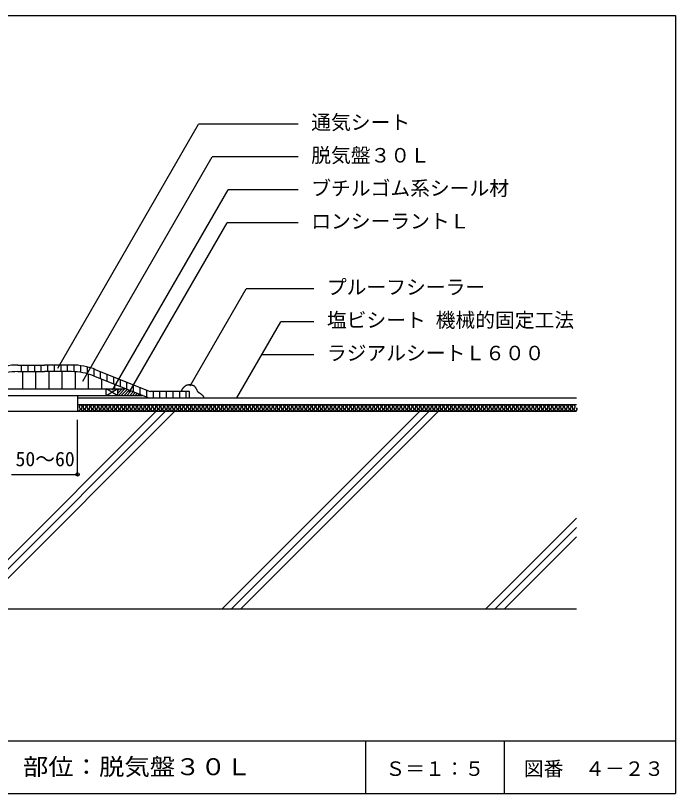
# Model space of a CAD drawing. Units: millimetres, scale not verified. Extents: x -372 to 428, y -616 to 614.
# Drawn here: x -73 to 428, y 24 to 614 of the extents above; entities that cross this region are included whole.
import ezdxf
from ezdxf.enums import TextEntityAlignment as Align

# ---------------------------------------------------------------- set-up
doc = ezdxf.new("R2010")
doc.units = ezdxf.units.MM
doc.header["$LTSCALE"] = 5
doc.header["$PDMODE"] = 32
doc.header["$PDSIZE"] = 2.5
for name, color, linetype in [('2-2_in line', 7, 'Continuous'), ('2-3', 3, 'Continuous'), ('2-4_out line', 2, 'Continuous'), ('2-8_drain他', 4, 'Continuous'), ('2-A_moji', 7, 'Continuous'), ('2-B_dim', 7, 'Continuous'), ('2-D_ハッチ他', 4, 'Continuous'), ('2-E_con他', 4, 'Continuous'), ('F-2', 7, 'Continuous'), ('F-5', 6, 'Continuous'), ('F-7', 1, 'Continuous'), ('F-A', 7, 'Continuous')]:
    doc.layers.add(name, color=color, linetype=linetype)
doc.styles.add('HG丸ｺﾞｼｯｸM-PRO', font='')
doc.styles.add('ＭＳ ゴシック', font='')
doc.styles.get('HG丸ｺﾞｼｯｸM-PRO').set_extended_font_data('HG丸ｺﾞｼｯｸM-PRO')
doc.styles.get('ＭＳ ゴシック').set_extended_font_data('MS Gothic')

msp = doc.modelspace()

# ---------------------------------------------------------------- linework, layer by layer
at = {"layer": '2-2_in line'}
for p, q in [((-26.022, 319.357), (352.515, 319.357)), ((-297.485, 314.357), (352.515, 314.357))]:
    msp.add_line(p, q, dxfattribs=at)
at = {"layer": '2-3'}
for p, q in [((-30.652, 349.357), (-51.022, 349.357)), ((-12.082, 345.781), (28.978, 329.357)), ((-297.485, 164.357), (352.515, 164.357))]:
    msp.add_line(p, q, dxfattribs=at)
msp.add_lwpolyline([(58.978, 324.357), (58.978, 329.357), (28.978, 329.357)], dxfattribs=at)
for centre, start, end in [((-71.393, 299.357), 90, 111.80141), ((-30.652, 299.357), 68.19859, 90)]:
    msp.add_arc(centre, 50, start, end, dxfattribs=at)
at = {"layer": '2-4_out line'}
msp.add_line((-26.022, 324.357), (352.515, 324.357), dxfattribs=at)
at = {"layer": '2-8_drain他', "color": 3}
msp.add_line((-71.393, 349.357), (-51.022, 349.357), dxfattribs=at)
at = {"layer": '2-8_drain他'}
for p, q in [((-68.542, 344.357), (-68.542, 349.357)), ((-63.542, 344.357), (-63.542, 349.357)), ((-58.542, 344.357), (-58.542, 349.357)), ((-53.542, 344.357), (-53.542, 349.357)), ((-48.542, 344.357), (-48.542, 349.357)), ((-43.542, 344.357), (-43.542, 349.357)), ((-38.542, 344.357), (-38.542, 349.357)), ((-33.542, 344.357), (-33.542, 349.357)), ((-28.542, 344.307), (-28.542, 349.312)), ((-23.542, 343.792), (-23.542, 348.849)), ((-67.644, 331.357), (-67.644, 344.357)), ((-57.644, 331.357), (-57.644, 344.357)), ((-47.644, 331.357), (-47.644, 344.357)), ((-37.644, 331.357), (-37.644, 344.357)), ((-27.644, 331.357), (-27.644, 344.256)), ((-18.542, 342.697), (-18.542, 347.868)), ((-17.644, 331.357), (-17.644, 342.436)), ((-13.542, 340.979), (-13.542, 346.338)), ((-8.542, 338.979), (-8.542, 344.365)), ((-3.542, 336.979), (-3.542, 342.365)), ((-7.644, 331.357), (-7.644, 338.62)), ((1.458, 334.979), (1.458, 340.365)), ((6.458, 332.979), (6.458, 338.365)), ((11.458, 330.979), (11.458, 336.365)), ((2.356, 331.357), (2.356, 334.62)), ((16.458, 328.979), (16.458, 334.365)), ((21.458, 326.979), (21.458, 332.365)), ((26.458, 324.979), (26.458, 330.365)), ((31.458, 324.357), (31.458, 329.357)), ((36.458, 324.357), (36.458, 329.357)), ((41.458, 324.357), (41.458, 329.357)), ((46.458, 324.357), (46.458, 329.357)), ((51.458, 324.357), (51.458, 329.357)), ((56.458, 324.357), (56.458, 329.357))]:
    msp.add_line(p, q, dxfattribs=at)
at = {"layer": '2-8_drain他', "color": 7}
for p, q in [((-71.393, 344.357), (-51.022, 344.357)), ((-30.652, 344.357), (-51.022, 344.357)), ((-13.939, 341.138), (28.015, 324.357)), ((-125.06, 326.357), (23.015, 326.357)), ((-26.022, 326.357), (-26.022, 314.357))]:
    msp.add_line(p, q, dxfattribs=at)
for points in [[(-112.56, 331.357), (8.978, 331.357), (8.978, 331.972)], [(52.98, 329.357), (52.999, 329.488), (53.032, 329.713), (53.069, 329.936), (53.115, 330.157), (53.17, 330.373), (53.239, 330.585), (53.286, 330.705), (53.327, 330.797), (53.406, 330.953), (53.493, 331.105), (53.587, 331.253), (53.687, 331.399), (53.792, 331.541), (53.854, 331.622), (53.929, 331.717), (54.059, 331.878), (54.192, 332.036), (54.327, 332.191), (54.464, 332.344), (54.603, 332.496), (54.684, 332.584), (54.77, 332.675), (54.919, 332.83), (55.071, 332.984), (55.226, 333.134), (55.385, 333.28), (55.548, 333.422), (55.646, 333.501), (55.733, 333.57), (55.888, 333.684), (56.047, 333.792), (56.21, 333.893), (56.378, 333.985), (56.549, 334.069), (56.651, 334.113), (56.765, 334.157), (56.964, 334.225), (57.168, 334.281), (57.375, 334.329)], [(57.375, 334.329), (57.584, 334.368), (57.795, 334.402), (57.918, 334.419), (58.066, 334.437), (58.322, 334.464), (58.579, 334.483), (58.835, 334.492), (59.09, 334.491), (59.344, 334.477), (59.491, 334.462), (59.598, 334.449), (59.782, 334.42), (59.966, 334.385), (60.15, 334.347), (60.334, 334.307), (60.519, 334.267), (60.627, 334.244), (60.749, 334.219), (60.96, 334.175), (61.169, 334.129), (61.376, 334.077), (61.579, 334.014), (61.775, 333.938), (61.886, 333.887), (61.985, 333.834), (62.151, 333.73), (62.309, 333.614), (62.459, 333.486), (62.603, 333.348), (62.738, 333.203), (62.814, 333.117), (62.898, 333.014), (63.036, 332.833), (63.167, 332.647), (63.29, 332.456), (63.407, 332.262), (63.52, 332.066), (63.584, 331.952), (63.651, 331.828)], [(63.651, 331.828), (63.765, 331.615), (63.877, 331.401), (63.988, 331.186), (64.099, 330.97), (64.21, 330.754), (64.275, 330.628), (64.364, 330.46), (64.52, 330.17), (64.684, 329.886), (64.859, 329.608), (65.048, 329.342), (65.253, 329.089), (65.381, 328.95), (65.427, 328.903), (65.509, 328.823), (65.593, 328.747), (65.68, 328.673), (65.769, 328.602), (65.86, 328.534), (65.914, 328.496), (66.004, 328.436), (66.162, 328.34), (66.323, 328.249), (66.486, 328.16), (66.649, 328.071), (66.81, 327.979), (66.902, 327.923), (66.994, 327.864), (67.15, 327.756), (67.302, 327.643), (67.452, 327.526), (67.599, 327.406), (67.745, 327.283), (67.83, 327.212), (67.936, 327.123), (68.117, 326.968), (68.296, 326.81), (68.472, 326.649), (68.642, 326.483)], [(68.642, 326.483), (68.805, 326.309), (68.896, 326.205), (68.948, 326.143), (69.034, 326.034), (69.116, 325.921), (69.194, 325.806), (69.267, 325.687), (69.334, 325.566), (69.37, 325.494), (69.417, 325.393), (69.488, 325.214), (69.55, 325.031), (69.605, 324.845), (69.654, 324.657), (69.7, 324.467), (69.725, 324.357)]]:
    msp.add_lwpolyline(points, dxfattribs=at)
for centre, radius, start, end in [((-71.393, 299.357), 45, 90, 111.80141), ((-30.652, 299.357), 45, 68.19859, 90), ((0.39, 328.857), 5.071, 150.46461, 209.53539), ((-0.435, 328.857), 5.071, 330.46461, 29.53539)]:
    msp.add_arc(centre, radius, start, end, dxfattribs=at)
at = {"layer": '2-A_moji'}
for p, q in [((-41.059, 347.042), (65.811, 532.146)), ((141.241, 532.146), (65.811, 532.146)), ((-22.148, 337.106), (76.024, 507.146)), ((141.241, 507.146), (76.024, 507.146)), ((0.507, 330.314), (88.167, 482.146)), ((141.241, 482.146), (88.167, 482.146)), ((13.179, 328.54), (87.43, 457.146)), ((141.241, 457.146), (87.43, 457.146)), ((59.272, 333.562), (101.756, 407.146)), ((153.109, 407.146), (101.756, 407.146)), ((94.908, 324.357), (128.272, 382.146)), ((153.109, 382.146), (128.272, 382.146)), ((153.109, 357.146), (113.839, 357.146))]:
    msp.add_line(p, q, dxfattribs=at)
at = {"layer": '2-B_dim'}
for p, q in [((-26.022, 266.365), (-26.022, 307.894)), ((-76.022, 266.365), (-26.022, 266.365))]:
    msp.add_line(p, q, dxfattribs=at)
msp.add_point((-26.022, 266.365), dxfattribs=at)
at = {"layer": '2-D_ハッチ他'}
for p, q in [((-4.022, 326.357), (3.978, 331.357)), ((3.978, 326.357), (-4.022, 331.357)), ((4.495, 330.046), (5.806, 331.357)), ((4.562, 327.992), (7.927, 331.357)), ((5.049, 326.357), (10.182, 331.49)), ((7.17, 326.357), (11.697, 330.884)), ((9.291, 326.357), (13.212, 330.278)), ((11.413, 326.357), (14.727, 329.672)), ((13.534, 326.357), (16.243, 329.066)), ((15.655, 326.357), (17.758, 328.46)), ((17.777, 326.357), (19.273, 327.853)), ((19.898, 326.357), (20.788, 327.247)), ((22.019, 326.357), (22.304, 326.641))]:
    msp.add_line(p, q, dxfattribs=at)
for centre, start, end in [((-23.642, 317.815), 307.52351, 232.47649), ((-20.699, 317.815), 307.52351, 232.47649), ((-17.755, 317.815), 307.52351, 232.47649), ((-14.811, 317.815), 307.52351, 232.47649), ((-11.867, 317.815), 307.52351, 232.47649), ((-8.923, 317.815), 307.52351, 232.47649), ((-5.979, 317.815), 307.52351, 232.47649), ((-3.035, 317.815), 307.52351, 232.47649), ((-0.091, 317.815), 307.52351, 232.47649), ((2.853, 317.815), 307.52351, 232.47649), ((5.797, 317.815), 307.52351, 232.47649), ((8.741, 317.815), 307.52351, 232.47649), ((11.685, 317.815), 307.52351, 232.47649), ((14.629, 317.815), 307.52351, 232.47649), ((17.572, 317.815), 307.52351, 232.47649), ((20.516, 317.815), 307.52351, 232.47649), ((23.46, 317.815), 307.52351, 232.47649), ((26.404, 317.815), 307.52351, 232.47649), ((29.348, 317.815), 307.52351, 232.47649), ((32.292, 317.815), 307.52351, 232.47649), ((35.236, 317.815), 307.52351, 232.47649), ((38.18, 317.815), 307.52351, 232.47649), ((41.124, 317.815), 307.52351, 232.47649), ((44.068, 317.815), 307.52351, 232.47649), ((47.012, 317.815), 307.52351, 232.47649), ((49.956, 317.815), 307.52351, 232.47649), ((52.899, 317.815), 307.52351, 232.47649), ((55.843, 317.815), 307.52351, 232.47649), ((58.787, 317.815), 307.52351, 232.47649), ((61.731, 317.815), 307.52351, 232.47649), ((64.675, 317.815), 307.52351, 232.47649), ((67.619, 317.815), 307.52351, 232.47649), ((70.563, 317.815), 307.52351, 232.47649), ((73.507, 317.815), 307.52351, 232.47649), ((76.451, 317.815), 307.52351, 232.47649), ((79.395, 317.815), 307.52351, 232.47649), ((82.339, 317.815), 307.52351, 232.47649), ((85.283, 317.815), 307.52351, 232.47649), ((88.227, 317.815), 307.52351, 232.47649), ((91.17, 317.815), 307.52351, 232.47649), ((94.114, 317.815), 307.52351, 232.47649), ((97.058, 317.815), 307.52351, 232.47649), ((100.002, 317.815), 307.52351, 232.47649), ((102.946, 317.815), 307.52351, 232.47649), ((105.89, 317.815), 307.52351, 232.47649), ((108.834, 317.815), 307.52351, 232.47649), ((111.778, 317.815), 307.52351, 232.47649), ((114.722, 317.815), 307.52351, 232.47649), ((117.666, 317.815), 307.52351, 232.47649), ((120.61, 317.815), 307.52351, 232.47649), ((123.554, 317.815), 307.52351, 232.47649), ((126.497, 317.815), 307.52351, 232.47649), ((129.441, 317.815), 307.52351, 232.47649), ((132.385, 317.815), 307.52351, 232.47649), ((135.329, 317.815), 307.52351, 232.47649), ((138.273, 317.815), 307.52351, 232.47649), ((141.217, 317.815), 307.52351, 232.47649), ((144.161, 317.815), 307.52351, 232.47649), ((147.105, 317.815), 307.52351, 232.47649), ((150.049, 317.815), 307.52351, 232.47649), ((152.993, 317.815), 307.52351, 232.47649), ((155.937, 317.815), 307.52351, 232.47649), ((158.881, 317.815), 307.52351, 232.47649), ((161.825, 317.815), 307.52351, 232.47649), ((164.768, 317.815), 307.52351, 232.47649), ((167.712, 317.815), 307.52351, 232.47649), ((170.656, 317.815), 307.52351, 232.47649), ((173.6, 317.815), 307.52351, 232.47649), ((176.544, 317.815), 307.52351, 232.47649), ((179.488, 317.815), 307.52351, 232.47649), ((182.432, 317.815), 307.52351, 232.47649), ((185.376, 317.815), 307.52351, 232.47649), ((188.32, 317.815), 307.52351, 232.47649), ((191.264, 317.815), 307.52351, 232.47649), ((194.208, 317.815), 307.52351, 232.47649), ((197.152, 317.815), 307.52351, 232.47649), ((200.096, 317.815), 307.52351, 232.47649), ((203.039, 317.815), 307.52351, 232.47649), ((205.983, 317.815), 307.52351, 232.47649), ((208.927, 317.815), 307.52351, 232.47649), ((211.871, 317.815), 307.52351, 232.47649), ((214.815, 317.815), 307.52351, 232.47649), ((217.759, 317.815), 307.52351, 232.47649), ((220.703, 317.815), 307.52351, 232.47649), ((223.647, 317.815), 307.52351, 232.47649), ((226.591, 317.815), 307.52351, 232.47649), ((229.535, 317.815), 307.52351, 232.47649), ((232.479, 317.815), 307.52351, 232.47649), ((235.423, 317.815), 307.52351, 232.47649), ((238.366, 317.815), 307.52351, 232.47649), ((241.31, 317.815), 307.52351, 232.47649), ((244.254, 317.815), 307.52351, 232.47649), ((247.198, 317.815), 307.52351, 232.47649), ((250.142, 317.815), 307.52351, 232.47649), ((253.086, 317.815), 307.52351, 232.47649), ((256.03, 317.815), 307.52351, 232.47649), ((258.974, 317.815), 307.52351, 232.47649), ((261.918, 317.815), 307.52351, 232.47649), ((264.862, 317.815), 307.52351, 232.47649), ((267.806, 317.815), 307.52351, 232.47649), ((270.75, 317.815), 307.52351, 232.47649), ((273.694, 317.815), 307.52351, 232.47649), ((276.637, 317.815), 307.52351, 232.47649), ((279.581, 317.815), 307.52351, 232.47649), ((282.525, 317.815), 307.52351, 232.47649), ((285.469, 317.815), 307.52351, 232.47649), ((288.413, 317.815), 307.52351, 232.47649), ((291.357, 317.815), 307.52351, 232.47649), ((294.301, 317.815), 307.52351, 232.47649), ((297.245, 317.815), 307.52351, 232.47649), ((300.189, 317.815), 307.52351, 232.47649), ((303.133, 317.815), 307.52351, 232.47649), ((306.077, 317.815), 307.52351, 232.47649), ((309.021, 317.815), 307.52351, 232.47649), ((311.964, 317.815), 307.52351, 232.47649), ((314.908, 317.815), 307.52351, 232.47649), ((317.852, 317.815), 307.52351, 232.47649), ((320.796, 317.815), 307.52351, 232.47649), ((323.74, 317.815), 307.52351, 232.47649), ((326.684, 317.815), 307.52351, 232.47649), ((329.628, 317.815), 307.52351, 232.47649), ((332.572, 317.815), 307.52351, 232.47649), ((335.516, 317.815), 307.52351, 232.47649), ((338.46, 317.815), 307.52351, 232.47649), ((341.404, 317.815), 307.52351, 232.47649), ((344.348, 317.815), 307.52351, 232.47649), ((347.292, 317.815), 307.52351, 232.47649), ((350.235, 317.815), 307.52351, 232.47649), ((-25.114, 315.899), 221.28225, 52.47649), ((-22.17, 315.899), 127.52351, 52.47649), ((-19.227, 315.899), 127.52351, 52.47649), ((-16.283, 315.899), 127.52351, 52.47649), ((-13.339, 315.899), 127.52351, 52.47649), ((-10.395, 315.899), 127.52351, 52.47649), ((-7.451, 315.899), 127.52351, 52.47649), ((-4.507, 315.899), 127.52351, 52.47649), ((-1.563, 315.899), 127.52351, 52.47649), ((1.381, 315.899), 127.52351, 52.47649), ((4.325, 315.899), 127.52351, 52.47649), ((7.269, 315.899), 127.52351, 52.47649), ((10.213, 315.899), 127.52351, 52.47649), ((13.157, 315.899), 127.52351, 52.47649), ((16.1, 315.899), 127.52351, 52.47649), ((19.044, 315.899), 127.52351, 52.47649), ((21.988, 315.899), 127.52351, 52.47649), ((24.932, 315.899), 127.52351, 52.47649), ((27.876, 315.899), 127.52351, 52.47649), ((30.82, 315.899), 127.52351, 52.47649), ((33.764, 315.899), 127.52351, 52.47649), ((36.708, 315.899), 127.52351, 52.47649), ((39.652, 315.899), 127.52351, 52.47649), ((42.596, 315.899), 127.52351, 52.47649), ((45.54, 315.899), 127.52351, 52.47649), ((48.484, 315.899), 127.52351, 52.47649), ((51.428, 315.899), 127.52351, 52.47649), ((54.371, 315.899), 127.52351, 52.47649), ((57.315, 315.899), 127.52351, 52.47649), ((60.259, 315.899), 127.52351, 52.47649), ((63.203, 315.899), 127.52351, 52.47649), ((66.147, 315.899), 127.52351, 52.47649), ((69.091, 315.899), 127.52351, 52.47649), ((72.035, 315.899), 127.52351, 52.47649), ((74.979, 315.899), 127.52351, 52.47649), ((77.923, 315.899), 127.52351, 52.47649), ((80.867, 315.899), 127.52351, 52.47649), ((83.811, 315.899), 127.52351, 52.47649), ((86.755, 315.899), 127.52351, 52.47649), ((89.698, 315.899), 127.52351, 52.47649), ((92.642, 315.899), 127.52351, 52.47649), ((95.586, 315.899), 127.52351, 52.47649), ((98.53, 315.899), 127.52351, 52.47649), ((101.474, 315.899), 127.52351, 52.47649), ((104.418, 315.899), 127.52351, 52.47649), ((107.362, 315.899), 127.52351, 52.47649), ((110.306, 315.899), 127.52351, 52.47649), ((113.25, 315.899), 127.52351, 52.47649), ((116.194, 315.899), 127.52351, 52.47649), ((119.138, 315.899), 127.52351, 52.47649), ((122.082, 315.899), 127.52351, 52.47649), ((125.026, 315.899), 127.52351, 52.47649), ((127.969, 315.899), 127.52351, 52.47649), ((130.913, 315.899), 127.52351, 52.47649), ((133.857, 315.899), 127.52351, 52.47649), ((136.801, 315.899), 127.52351, 52.47649), ((139.745, 315.899), 127.52351, 52.47649), ((142.689, 315.899), 127.52351, 52.47649), ((145.633, 315.899), 127.52351, 52.47649), ((148.577, 315.899), 127.52351, 52.47649), ((151.521, 315.899), 127.52351, 52.47649), ((154.465, 315.899), 127.52351, 52.47649), ((157.409, 315.899), 127.52351, 52.47649), ((160.353, 315.899), 127.52351, 52.47649), ((163.297, 315.899), 127.52351, 52.47649), ((166.24, 315.899), 127.52351, 52.47649), ((169.184, 315.899), 127.52351, 52.47649), ((172.128, 315.899), 127.52351, 52.47649), ((175.072, 315.899), 127.52351, 52.47649), ((178.016, 315.899), 127.52351, 52.47649), ((180.96, 315.899), 127.52351, 52.47649), ((183.904, 315.899), 127.52351, 52.47649), ((186.848, 315.899), 127.52351, 52.47649), ((189.792, 315.899), 127.52351, 52.47649), ((192.736, 315.899), 127.52351, 52.47649), ((195.68, 315.899), 127.52351, 52.47649), ((198.624, 315.899), 127.52351, 52.47649), ((201.567, 315.899), 127.52351, 52.47649), ((204.511, 315.899), 127.52351, 52.47649), ((207.455, 315.899), 127.52351, 52.47649), ((210.399, 315.899), 127.52351, 52.47649), ((213.343, 315.899), 127.52351, 52.47649), ((216.287, 315.899), 127.52351, 52.47649), ((219.231, 315.899), 127.52351, 52.47649), ((222.175, 315.899), 127.52351, 52.47649), ((225.119, 315.899), 127.52351, 52.47649), ((228.063, 315.899), 127.52351, 52.47649), ((231.007, 315.899), 127.52351, 52.47649), ((233.951, 315.899), 127.52351, 52.47649), ((236.895, 315.899), 127.52351, 52.47649), ((239.838, 315.899), 127.52351, 52.47649), ((242.782, 315.899), 127.52351, 52.47649), ((245.726, 315.899), 127.52351, 52.47649), ((248.67, 315.899), 127.52351, 52.47649), ((251.614, 315.899), 127.52351, 52.47649), ((254.558, 315.899), 127.52351, 52.47649), ((257.502, 315.899), 127.52351, 52.47649), ((260.446, 315.899), 127.52351, 52.47649), ((263.39, 315.899), 127.52351, 52.47649), ((266.334, 315.899), 127.52351, 52.47649), ((269.278, 315.899), 127.52351, 52.47649), ((272.222, 315.899), 127.52351, 52.47649), ((275.165, 315.899), 127.52351, 52.47649), ((278.109, 315.899), 127.52351, 52.47649), ((281.053, 315.899), 127.52351, 52.47649), ((283.997, 315.899), 127.52351, 52.47649), ((286.941, 315.899), 127.52351, 52.47649), ((289.885, 315.899), 127.52351, 52.47649), ((292.829, 315.899), 127.52351, 52.47649), ((295.773, 315.899), 127.52351, 52.47649), ((298.717, 315.899), 127.52351, 52.47649), ((301.661, 315.899), 127.52351, 52.47649), ((304.605, 315.899), 127.52351, 52.47649), ((307.549, 315.899), 127.52351, 52.47649), ((310.493, 315.899), 127.52351, 52.47649), ((313.436, 315.899), 127.52351, 52.47649), ((316.38, 315.899), 127.52351, 52.47649), ((319.324, 315.899), 127.52351, 52.47649), ((322.268, 315.899), 127.52351, 52.47649), ((325.212, 315.899), 127.52351, 52.47649), ((328.156, 315.899), 127.52351, 52.47649), ((331.1, 315.899), 127.52351, 52.47649), ((334.044, 315.899), 127.52351, 52.47649), ((336.988, 315.899), 127.52351, 52.47649), ((339.932, 315.899), 127.52351, 52.47649), ((342.876, 315.899), 127.52351, 52.47649), ((345.82, 315.899), 127.52351, 52.47649), ((348.763, 315.899), 127.52351, 52.47649), ((351.707, 315.899), 127.52351, 52.47649)]:
    msp.add_arc(centre, 1.208, start, end, dxfattribs=at)
at = {"layer": '2-E_con他'}
for p, q in [((-116.314, 164.357), (33.686, 314.357)), ((-109.243, 164.357), (40.757, 314.357)), ((-102.172, 164.357), (47.828, 314.357)), ((83.686, 164.357), (233.686, 314.357)), ((90.757, 164.357), (240.757, 314.357)), ((97.828, 164.357), (247.828, 314.357)), ((283.686, 164.357), (352.515, 233.187)), ((290.757, 164.357), (352.515, 226.116)), ((297.828, 164.357), (352.515, 219.045))]:
    msp.add_line(p, q, dxfattribs=at)
at = {"layer": 'F-2'}
for p, q in [((192.515, 64.417), (192.515, 24.417)), ((297.515, 64.417), (297.515, 24.417))]:
    msp.add_line(p, q, dxfattribs=at)
at = {"layer": 'F-5'}
msp.add_line((-372.485, 64.417), (427.515, 64.417), dxfattribs=at)
at = {"layer": 'F-7'}
for p, q in [((-372.485, 614.417), (427.515, 614.417)), ((427.515, 614.417), (427.515, 24.417)), ((-372.485, 24.417), (427.515, 24.417))]:
    msp.add_line(p, q, dxfattribs=at)

# ---------------------------------------------------------------- texts
at = {"layer": '2-A_moji', "style": 'ＭＳ ゴシック'}
for s, p in [('通気シート', (151.241, 524.646)), ('脱気盤３０Ｌ', (151.241, 499.646)), ('ブチルゴム系シール材', (151.241, 474.646)), ('ロンシーラントＬ', (151.241, 449.646)), ('プルーフシーラー', (163.109, 399.646)), ('塩ビシート 機械的固定工法', (163.109, 374.646)), ('ラジアルシートＬ６００', (163.109, 349.646))]:
    msp.add_text(s, height=11, dxfattribs=at).set_placement(p, align=Align.BOTTOM_LEFT)
at = {"layer": '2-B_dim', "style": 'ＭＳ ゴシック'}
msp.add_text('50～60', height=11, dxfattribs=at).set_placement((-73.104, 269.304), align=Align.BOTTOM_LEFT)
at = {"layer": 'F-A', "style": 'HG丸ｺﾞｼｯｸM-PRO', "width": 1.1}
msp.add_text('部位：脱気盤３０Ｌ', height=12.83, dxfattribs=at).set_placement((-67.485, 34.417), align=Align.BOTTOM_LEFT)
at = {"layer": 'F-A', "style": 'HG丸ｺﾞｼｯｸM-PRO'}
for s, p in [('Ｓ＝１：５', (207.515, 34.417)), ('図番', (312.515, 34.417)), ('４－２３', (358.933, 34.417))]:
    msp.add_text(s, height=11, dxfattribs=at).set_placement(p, align=Align.BOTTOM_LEFT)

doc.saveas('drawing.dxf')
